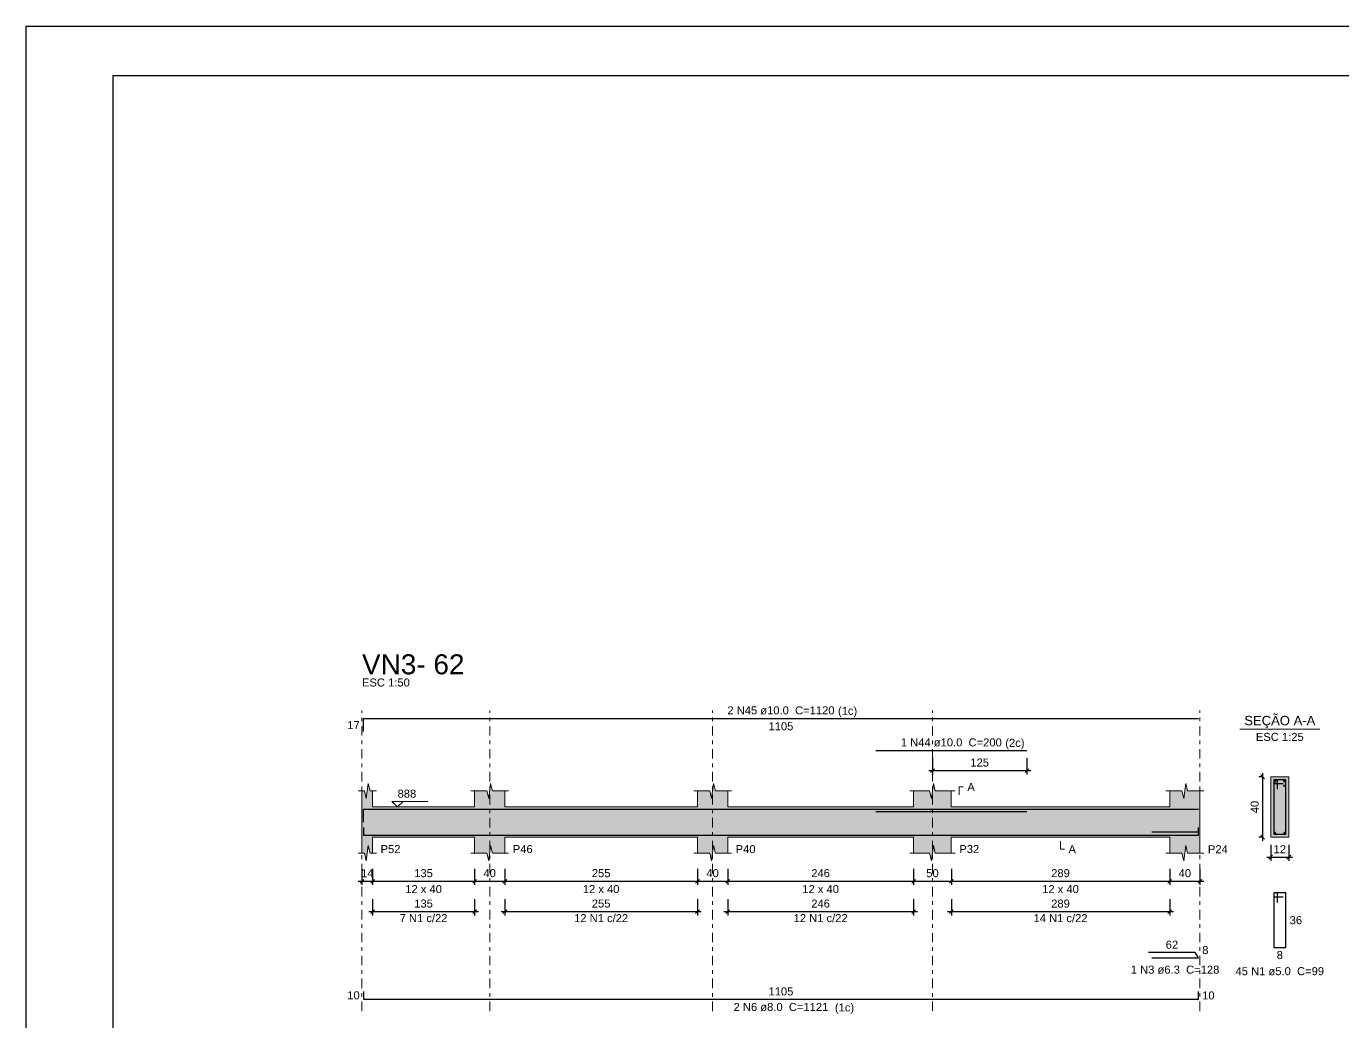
# Model space of a CAD drawing. Header units: millimetres. Extents: x -8 to 605, y -494 to 220.
# Drawn here: x 486.49 to 521.34, y -436.33 to -409.98 of the extents above; entities that cross this region are included whole.
import ezdxf

# ---------------------------------------------------------------- set-up
doc = ezdxf.new("R2010")
doc.units = ezdxf.units.MM
doc.header["$MEASUREMENT"] = 0
doc.linetypes.add('DASHDOT', pattern=[2.54, 1.27, -0.635, 0, -0.635])
doc.linetypes.add('NULL', pattern=[0])
for name, color, linetype, lineweight in [('Descrição da armadura', 7, 'Continuous', 0), ('DT-Barras na forma', 7, 'Continuous', 30), ('DT-Barras no corte', 5, 'Continuous', 5), ('DT-Barras rebatidas', 7, 'Continuous', 30), ('DT-Cotas', 7, 'Continuous', 5), ('DT-Forma', 5, 'Continuous', 5), ('DT-Hachura forma vigas', 252, 'Continuous', 5), ('DT-Hachura seção vigas', 252, 'Continuous', 5), ('DT-Pontilhado', 9, 'DASHDOT', 5), ('DT-Textos', 7, 'Continuous', 5), ('DT-Título', 5, 'Continuous', 20), ('Textos armaduras', 7, 'Continuous', 0)]:
    doc.layers.add(name, color=color, linetype=linetype, lineweight=lineweight)
doc.styles.add('Arial', font='arial.ttf')
doc.dimstyles.new('UM_25.000000', dxfattribs={"dimtxt": 0.18, "dimasz": 0.1, "dimexe": 0.1, "dimexo": 0.2, "dimgap": 0, "dimtad": 1, "dimtih": 1, "dimtoh": 1, "dimdec": 1, "dimlfac": 25, "dimzin": 0, "dimdsep": 46, "dimtxsty": 'Standard', "dimcen": 0.09, "dimdle": 0.1, "dimadec": 1, "dimazin": 2, "dimtfac": 1, "dimtdec": 4, "dimtofl": 0, "dimtmove": 0, "dimatfit": 3, "dimfxl": 1, "dimtolj": 1, "dimarcsym": 0})
doc.dimstyles.new('UM_50.000000', dxfattribs={"dimtxt": 0.18, "dimasz": 0.1, "dimexe": 0.1, "dimexo": 0.2, "dimgap": 0, "dimtad": 1, "dimtih": 1, "dimtoh": 1, "dimdec": 1, "dimlfac": 50, "dimzin": 0, "dimdsep": 46, "dimtxsty": 'Standard', "dimcen": 0.09, "dimdle": 0.1, "dimadec": 1, "dimazin": 2, "dimtfac": 1, "dimtdec": 4, "dimtofl": 0, "dimtmove": 0, "dimatfit": 3, "dimfxl": 1, "dimtolj": 1, "dimarcsym": 0})

# ---------------------------------------------------------------- blocks, each defined once
blk = doc.blocks.new('_Oblique')
at = {"color": 0, "linetype": 'ByBlock', "lineweight": -2}
blk.add_line((-0.5, -0.5), (0.5, 0.5), dxfattribs=at)
blk = doc.blocks.new('*D5069')
at = {"layer": 'Defpoints', "color": 0, "transparency": 16777216}
for p in [(495.377, -432.079), (495.657, -432.079), (495.657, -432.609)]:
    blk.add_point(p, dxfattribs=at)
at = {"layer": 'DT-Cotas', "color": 0, "lineweight": -2, "transparency": 16777216}
for p, q in [((495.377, -432.279), (495.377, -432.709)), ((495.657, -432.279), (495.657, -432.709)), ((495.277, -432.609), (495.757, -432.609))]:
    blk.add_line(p, q, dxfattribs=at)
at = {"layer": 'DT-Cotas', "color": 0, "lineweight": -2, "transparency": 16777216, "xscale": 0.1, "yscale": 0.1, "zscale": 0.1, "rotation": 180}
blk.add_blockref('_Oblique', (495.377, -432.609), dxfattribs=at)
at = {"layer": 'DT-Cotas', "color": 0, "lineweight": -2, "transparency": 16777216, "xscale": 0.1, "yscale": 0.1, "zscale": 0.1}
blk.add_blockref('_Oblique', (495.657, -432.609), dxfattribs=at)
at = {"layer": 'DT-Cotas', "color": 7, "transparency": 16777216, "insert": (495.517, -432.397), "char_height": 0.2118, "attachment_point": 5, "rotation": 0.0057, "style": 'Arial'}
blk.add_mtext('\\A1;14', dxfattribs=at)
blk = doc.blocks.new('*D5070')
at = {"layer": 'Defpoints', "color": 0, "transparency": 16777216}
for p in [(495.657, -432.079), (498.357, -432.079), (498.357, -432.609)]:
    blk.add_point(p, dxfattribs=at)
at = {"layer": 'DT-Cotas', "color": 0, "lineweight": -2, "transparency": 16777216}
for p, q in [((495.657, -432.279), (495.657, -432.709)), ((498.357, -432.279), (498.357, -432.709)), ((495.557, -432.609), (498.457, -432.609))]:
    blk.add_line(p, q, dxfattribs=at)
at = {"layer": 'DT-Cotas', "color": 0, "lineweight": -2, "transparency": 16777216, "xscale": 0.1, "yscale": 0.1, "zscale": 0.1, "rotation": 180}
blk.add_blockref('_Oblique', (495.657, -432.609), dxfattribs=at)
at = {"layer": 'DT-Cotas', "color": 0, "lineweight": -2, "transparency": 16777216, "xscale": 0.1, "yscale": 0.1, "zscale": 0.1}
blk.add_blockref('_Oblique', (498.357, -432.609), dxfattribs=at)
at = {"layer": 'DT-Cotas', "color": 7, "transparency": 16777216, "insert": (497.007, -432.397), "char_height": 0.2118, "attachment_point": 5, "rotation": 0.0057, "style": 'Arial'}
blk.add_mtext('\\A1;135', dxfattribs=at)
blk = doc.blocks.new('*D5071')
at = {"layer": 'Defpoints', "color": 0, "transparency": 16777216}
for p in [(498.357, -432.079), (499.157, -432.079), (499.157, -432.609)]:
    blk.add_point(p, dxfattribs=at)
at = {"layer": 'DT-Cotas', "color": 0, "lineweight": -2, "transparency": 16777216}
for p, q in [((498.357, -432.279), (498.357, -432.709)), ((499.157, -432.279), (499.157, -432.709)), ((498.257, -432.609), (499.257, -432.609))]:
    blk.add_line(p, q, dxfattribs=at)
at = {"layer": 'DT-Cotas', "color": 0, "lineweight": -2, "transparency": 16777216, "xscale": 0.1, "yscale": 0.1, "zscale": 0.1, "rotation": 180}
blk.add_blockref('_Oblique', (498.357, -432.609), dxfattribs=at)
at = {"layer": 'DT-Cotas', "color": 0, "lineweight": -2, "transparency": 16777216, "xscale": 0.1, "yscale": 0.1, "zscale": 0.1}
blk.add_blockref('_Oblique', (499.157, -432.609), dxfattribs=at)
at = {"layer": 'DT-Cotas', "color": 7, "transparency": 16777216, "insert": (498.757, -432.397), "char_height": 0.2118, "attachment_point": 5, "rotation": 0.0057, "style": 'Arial'}
blk.add_mtext('\\A1;40', dxfattribs=at)
blk = doc.blocks.new('*D5072')
at = {"layer": 'Defpoints', "color": 0, "transparency": 16777216}
for p in [(499.157, -432.079), (504.257, -432.079), (504.257, -432.609)]:
    blk.add_point(p, dxfattribs=at)
at = {"layer": 'DT-Cotas', "color": 0, "lineweight": -2, "transparency": 16777216}
for p, q in [((499.157, -432.279), (499.157, -432.709)), ((504.257, -432.279), (504.257, -432.709)), ((499.057, -432.609), (504.357, -432.609))]:
    blk.add_line(p, q, dxfattribs=at)
at = {"layer": 'DT-Cotas', "color": 0, "lineweight": -2, "transparency": 16777216, "xscale": 0.1, "yscale": 0.1, "zscale": 0.1, "rotation": 180}
blk.add_blockref('_Oblique', (499.157, -432.609), dxfattribs=at)
at = {"layer": 'DT-Cotas', "color": 0, "lineweight": -2, "transparency": 16777216, "xscale": 0.1, "yscale": 0.1, "zscale": 0.1}
blk.add_blockref('_Oblique', (504.257, -432.609), dxfattribs=at)
at = {"layer": 'DT-Cotas', "color": 7, "transparency": 16777216, "insert": (501.707, -432.397), "char_height": 0.2118, "attachment_point": 5, "rotation": 0.0057, "style": 'Arial'}
blk.add_mtext('\\A1;255', dxfattribs=at)
blk = doc.blocks.new('*D5073')
at = {"layer": 'Defpoints', "color": 0, "transparency": 16777216}
for p in [(504.257, -432.079), (505.057, -432.079), (505.057, -432.609)]:
    blk.add_point(p, dxfattribs=at)
at = {"layer": 'DT-Cotas', "color": 0, "lineweight": -2, "transparency": 16777216}
for p, q in [((504.257, -432.279), (504.257, -432.709)), ((505.057, -432.279), (505.057, -432.709)), ((504.157, -432.609), (505.157, -432.609))]:
    blk.add_line(p, q, dxfattribs=at)
at = {"layer": 'DT-Cotas', "color": 0, "lineweight": -2, "transparency": 16777216, "xscale": 0.1, "yscale": 0.1, "zscale": 0.1, "rotation": 180}
blk.add_blockref('_Oblique', (504.257, -432.609), dxfattribs=at)
at = {"layer": 'DT-Cotas', "color": 0, "lineweight": -2, "transparency": 16777216, "xscale": 0.1, "yscale": 0.1, "zscale": 0.1}
blk.add_blockref('_Oblique', (505.057, -432.609), dxfattribs=at)
at = {"layer": 'DT-Cotas', "color": 7, "transparency": 16777216, "insert": (504.657, -432.397), "char_height": 0.2118, "attachment_point": 5, "rotation": 0.0057, "style": 'Arial'}
blk.add_mtext('\\A1;40', dxfattribs=at)
blk = doc.blocks.new('*D5074')
at = {"layer": 'Defpoints', "color": 0, "transparency": 16777216}
for p in [(505.057, -432.079), (509.977, -432.079), (509.977, -432.609)]:
    blk.add_point(p, dxfattribs=at)
at = {"layer": 'DT-Cotas', "color": 0, "lineweight": -2, "transparency": 16777216}
for p, q in [((505.057, -432.279), (505.057, -432.709)), ((509.977, -432.279), (509.977, -432.709)), ((504.957, -432.609), (510.077, -432.609))]:
    blk.add_line(p, q, dxfattribs=at)
at = {"layer": 'DT-Cotas', "color": 0, "lineweight": -2, "transparency": 16777216, "xscale": 0.1, "yscale": 0.1, "zscale": 0.1, "rotation": 180}
blk.add_blockref('_Oblique', (505.057, -432.609), dxfattribs=at)
at = {"layer": 'DT-Cotas', "color": 0, "lineweight": -2, "transparency": 16777216, "xscale": 0.1, "yscale": 0.1, "zscale": 0.1}
blk.add_blockref('_Oblique', (509.977, -432.609), dxfattribs=at)
at = {"layer": 'DT-Cotas', "color": 7, "transparency": 16777216, "insert": (507.517, -432.397), "char_height": 0.2118, "attachment_point": 5, "rotation": 0.0057, "style": 'Arial'}
blk.add_mtext('\\A1;246', dxfattribs=at)
blk = doc.blocks.new('*D5075')
at = {"layer": 'Defpoints', "color": 0, "transparency": 16777216}
for p in [(509.977, -432.079), (510.977, -432.079), (510.977, -432.609)]:
    blk.add_point(p, dxfattribs=at)
at = {"layer": 'DT-Cotas', "color": 0, "lineweight": -2, "transparency": 16777216}
for p, q in [((509.977, -432.279), (509.977, -432.709)), ((510.977, -432.279), (510.977, -432.709)), ((509.877, -432.609), (511.077, -432.609))]:
    blk.add_line(p, q, dxfattribs=at)
at = {"layer": 'DT-Cotas', "color": 0, "lineweight": -2, "transparency": 16777216, "xscale": 0.1, "yscale": 0.1, "zscale": 0.1, "rotation": 180}
blk.add_blockref('_Oblique', (509.977, -432.609), dxfattribs=at)
at = {"layer": 'DT-Cotas', "color": 0, "lineweight": -2, "transparency": 16777216, "xscale": 0.1, "yscale": 0.1, "zscale": 0.1}
blk.add_blockref('_Oblique', (510.977, -432.609), dxfattribs=at)
at = {"layer": 'DT-Cotas', "color": 7, "transparency": 16777216, "insert": (510.477, -432.397), "char_height": 0.2118, "attachment_point": 5, "rotation": 0.0057, "style": 'Arial'}
blk.add_mtext('\\A1;50', dxfattribs=at)
blk = doc.blocks.new('*D5076')
at = {"layer": 'Defpoints', "color": 0, "transparency": 16777216}
for p in [(510.977, -432.079), (516.757, -432.079), (516.757, -432.609)]:
    blk.add_point(p, dxfattribs=at)
at = {"layer": 'DT-Cotas', "color": 0, "lineweight": -2, "transparency": 16777216}
for p, q in [((510.977, -432.279), (510.977, -432.709)), ((516.757, -432.279), (516.757, -432.709)), ((510.877, -432.609), (516.857, -432.609))]:
    blk.add_line(p, q, dxfattribs=at)
at = {"layer": 'DT-Cotas', "color": 0, "lineweight": -2, "transparency": 16777216, "xscale": 0.1, "yscale": 0.1, "zscale": 0.1, "rotation": 180}
blk.add_blockref('_Oblique', (510.977, -432.609), dxfattribs=at)
at = {"layer": 'DT-Cotas', "color": 0, "lineweight": -2, "transparency": 16777216, "xscale": 0.1, "yscale": 0.1, "zscale": 0.1}
blk.add_blockref('_Oblique', (516.757, -432.609), dxfattribs=at)
at = {"layer": 'DT-Cotas', "color": 7, "transparency": 16777216, "insert": (513.867, -432.397), "char_height": 0.2118, "attachment_point": 5, "rotation": 0.0057, "style": 'Arial'}
blk.add_mtext('\\A1;289', dxfattribs=at)
blk = doc.blocks.new('*D5077')
at = {"layer": 'Defpoints', "color": 0, "transparency": 16777216}
for p in [(516.757, -432.079), (517.557, -432.079), (517.557, -432.609)]:
    blk.add_point(p, dxfattribs=at)
at = {"layer": 'DT-Cotas', "color": 0, "lineweight": -2, "transparency": 16777216}
for p, q in [((516.757, -432.279), (516.757, -432.709)), ((517.557, -432.279), (517.557, -432.709)), ((516.657, -432.609), (517.657, -432.609))]:
    blk.add_line(p, q, dxfattribs=at)
at = {"layer": 'DT-Cotas', "color": 0, "lineweight": -2, "transparency": 16777216, "xscale": 0.1, "yscale": 0.1, "zscale": 0.1, "rotation": 180}
blk.add_blockref('_Oblique', (516.757, -432.609), dxfattribs=at)
at = {"layer": 'DT-Cotas', "color": 0, "lineweight": -2, "transparency": 16777216, "xscale": 0.1, "yscale": 0.1, "zscale": 0.1}
blk.add_blockref('_Oblique', (517.557, -432.609), dxfattribs=at)
at = {"layer": 'DT-Cotas', "color": 7, "transparency": 16777216, "insert": (517.157, -432.397), "char_height": 0.2118, "attachment_point": 5, "rotation": 0.0057, "style": 'Arial'}
blk.add_mtext('\\A1;40', dxfattribs=at)
blk = doc.blocks.new('*D5078')
at = {"layer": 'Defpoints', "color": 0, "transparency": 16777216}
for p in [(510.477, -429.151), (512.977, -429.151), (512.977, -429.68)]:
    blk.add_point(p, dxfattribs=at)
at = {"layer": 'DT-Cotas', "color": 0, "lineweight": -2, "transparency": 16777216}
for p, q in [((510.477, -429.351), (510.477, -429.78)), ((512.977, -429.351), (512.977, -429.78)), ((510.377, -429.68), (513.077, -429.68))]:
    blk.add_line(p, q, dxfattribs=at)
at = {"layer": 'DT-Cotas', "color": 0, "lineweight": -2, "transparency": 16777216, "xscale": 0.1, "yscale": 0.1, "zscale": 0.1, "rotation": 180}
blk.add_blockref('_Oblique', (510.477, -429.68), dxfattribs=at)
at = {"layer": 'DT-Cotas', "color": 0, "lineweight": -2, "transparency": 16777216, "xscale": 0.1, "yscale": 0.1, "zscale": 0.1}
blk.add_blockref('_Oblique', (512.977, -429.68), dxfattribs=at)
at = {"layer": 'DT-Cotas', "color": 7, "transparency": 16777216, "insert": (511.727, -429.468), "char_height": 0.2118, "attachment_point": 5, "rotation": 0.0057, "style": 'Arial'}
blk.add_mtext('\\A1;125', dxfattribs=at)
blk = doc.blocks.new('*D5079')
at = {"layer": 'Defpoints', "color": 0, "transparency": 16777216}
for p in [(519.22, -429.844), (519.432, -429.844), (519.432, -431.444)]:
    blk.add_point(p, dxfattribs=at)
at = {"layer": 'DT-Cotas', "color": 0, "lineweight": -2, "transparency": 16777216}
for p, q in [((519.232, -429.844), (519.12, -429.844)), ((519.22, -431.544), (519.22, -429.744)), ((519.232, -431.444), (519.12, -431.444))]:
    blk.add_line(p, q, dxfattribs=at)
at = {"layer": 'DT-Cotas', "color": 0, "lineweight": -2, "transparency": 16777216, "xscale": 0.1, "yscale": 0.1, "zscale": 0.1}
for p, rotation in [((519.22, -429.844), 90), ((519.22, -431.444), 270)]:
    blk.add_blockref('_Oblique', p, dxfattribs=dict(at, rotation=rotation))
at = {"layer": 'DT-Cotas', "color": 7, "transparency": 16777216, "insert": (519.008, -430.644), "char_height": 0.2118, "attachment_point": 5, "rotation": 90, "style": 'Arial'}
blk.add_mtext('\\A1;40', dxfattribs=at)
blk = doc.blocks.new('*D5080')
at = {"layer": 'Defpoints', "color": 0, "transparency": 16777216}
for p in [(519.432, -431.444), (519.912, -431.444), (519.912, -431.973)]:
    blk.add_point(p, dxfattribs=at)
at = {"layer": 'DT-Cotas', "color": 0, "lineweight": -2, "transparency": 16777216}
for p, q in [((519.432, -431.644), (519.432, -432.073)), ((519.912, -431.644), (519.912, -432.073)), ((519.332, -431.973), (520.012, -431.973))]:
    blk.add_line(p, q, dxfattribs=at)
at = {"layer": 'DT-Cotas', "color": 0, "lineweight": -2, "transparency": 16777216, "xscale": 0.1, "yscale": 0.1, "zscale": 0.1, "rotation": 180}
blk.add_blockref('_Oblique', (519.432, -431.973), dxfattribs=at)
at = {"layer": 'DT-Cotas', "color": 0, "lineweight": -2, "transparency": 16777216, "xscale": 0.1, "yscale": 0.1, "zscale": 0.1}
blk.add_blockref('_Oblique', (519.912, -431.973), dxfattribs=at)
at = {"layer": 'DT-Cotas', "color": 7, "transparency": 16777216, "insert": (519.672, -431.762), "char_height": 0.2118, "attachment_point": 5, "rotation": 0.0057, "style": 'Arial'}
blk.add_mtext('\\A1;12', dxfattribs=at)
blk = doc.blocks.new('*D5081')
at = {"layer": 'Defpoints', "color": 0, "transparency": 16777216}
for p in [(495.657, -432.884), (498.357, -432.884), (498.357, -433.414)]:
    blk.add_point(p, dxfattribs=at)
at = {"layer": 'DT-Cotas', "color": 0, "lineweight": -2, "transparency": 16777216}
for p, q in [((495.657, -433.084), (495.657, -433.514)), ((498.357, -433.084), (498.357, -433.514)), ((495.557, -433.414), (498.457, -433.414))]:
    blk.add_line(p, q, dxfattribs=at)
at = {"layer": 'DT-Cotas', "color": 0, "lineweight": -2, "transparency": 16777216, "xscale": 0.1, "yscale": 0.1, "zscale": 0.1, "rotation": 180}
blk.add_blockref('_Oblique', (495.657, -433.414), dxfattribs=at)
at = {"layer": 'DT-Cotas', "color": 0, "lineweight": -2, "transparency": 16777216, "xscale": 0.1, "yscale": 0.1, "zscale": 0.1}
blk.add_blockref('_Oblique', (498.357, -433.414), dxfattribs=at)
at = {"layer": 'DT-Cotas', "color": 7, "transparency": 16777216, "insert": (497.007, -433.202), "char_height": 0.2118, "attachment_point": 5, "rotation": 0.0057, "style": 'Arial'}
blk.add_mtext('\\A1;135', dxfattribs=at)
blk = doc.blocks.new('*D5082')
at = {"layer": 'Defpoints', "color": 0, "transparency": 16777216}
for p in [(499.157, -432.884), (504.257, -432.884), (504.257, -433.414)]:
    blk.add_point(p, dxfattribs=at)
at = {"layer": 'DT-Cotas', "color": 0, "lineweight": -2, "transparency": 16777216}
for p, q in [((499.157, -433.084), (499.157, -433.514)), ((504.257, -433.084), (504.257, -433.514)), ((499.057, -433.414), (504.357, -433.414))]:
    blk.add_line(p, q, dxfattribs=at)
at = {"layer": 'DT-Cotas', "color": 0, "lineweight": -2, "transparency": 16777216, "xscale": 0.1, "yscale": 0.1, "zscale": 0.1, "rotation": 180}
blk.add_blockref('_Oblique', (499.157, -433.414), dxfattribs=at)
at = {"layer": 'DT-Cotas', "color": 0, "lineweight": -2, "transparency": 16777216, "xscale": 0.1, "yscale": 0.1, "zscale": 0.1}
blk.add_blockref('_Oblique', (504.257, -433.414), dxfattribs=at)
at = {"layer": 'DT-Cotas', "color": 7, "transparency": 16777216, "insert": (501.707, -433.202), "char_height": 0.2118, "attachment_point": 5, "rotation": 0.0057, "style": 'Arial'}
blk.add_mtext('\\A1;255', dxfattribs=at)
blk = doc.blocks.new('*D5083')
at = {"layer": 'Defpoints', "color": 0, "transparency": 16777216}
for p in [(505.057, -432.884), (509.977, -432.884), (509.977, -433.414)]:
    blk.add_point(p, dxfattribs=at)
at = {"layer": 'DT-Cotas', "color": 0, "lineweight": -2, "transparency": 16777216}
for p, q in [((505.057, -433.084), (505.057, -433.514)), ((509.977, -433.084), (509.977, -433.514)), ((504.957, -433.414), (510.077, -433.414))]:
    blk.add_line(p, q, dxfattribs=at)
at = {"layer": 'DT-Cotas', "color": 0, "lineweight": -2, "transparency": 16777216, "xscale": 0.1, "yscale": 0.1, "zscale": 0.1, "rotation": 180}
blk.add_blockref('_Oblique', (505.057, -433.414), dxfattribs=at)
at = {"layer": 'DT-Cotas', "color": 0, "lineweight": -2, "transparency": 16777216, "xscale": 0.1, "yscale": 0.1, "zscale": 0.1}
blk.add_blockref('_Oblique', (509.977, -433.414), dxfattribs=at)
at = {"layer": 'DT-Cotas', "color": 7, "transparency": 16777216, "insert": (507.517, -433.202), "char_height": 0.2118, "attachment_point": 5, "rotation": 0.0057, "style": 'Arial'}
blk.add_mtext('\\A1;246', dxfattribs=at)
blk = doc.blocks.new('*D5084')
at = {"layer": 'Defpoints', "color": 0, "transparency": 16777216}
for p in [(510.977, -432.884), (516.757, -432.884), (516.757, -433.414)]:
    blk.add_point(p, dxfattribs=at)
at = {"layer": 'DT-Cotas', "color": 0, "lineweight": -2, "transparency": 16777216}
for p, q in [((510.977, -433.084), (510.977, -433.514)), ((516.757, -433.084), (516.757, -433.514)), ((510.877, -433.414), (516.857, -433.414))]:
    blk.add_line(p, q, dxfattribs=at)
at = {"layer": 'DT-Cotas', "color": 0, "lineweight": -2, "transparency": 16777216, "xscale": 0.1, "yscale": 0.1, "zscale": 0.1, "rotation": 180}
blk.add_blockref('_Oblique', (510.977, -433.414), dxfattribs=at)
at = {"layer": 'DT-Cotas', "color": 0, "lineweight": -2, "transparency": 16777216, "xscale": 0.1, "yscale": 0.1, "zscale": 0.1}
blk.add_blockref('_Oblique', (516.757, -433.414), dxfattribs=at)
at = {"layer": 'DT-Cotas', "color": 7, "transparency": 16777216, "insert": (513.867, -433.202), "char_height": 0.2118, "attachment_point": 5, "rotation": 0.0057, "style": 'Arial'}
blk.add_mtext('\\A1;289', dxfattribs=at)

msp = doc.modelspace()

# ---------------------------------------------------------------- hatches: boundary and pattern name
at = {"layer": 'DT-Hachura forma vigas', "linetype": 'Continuous'}
msp.add_hatch(color=252, dxfattribs=at).paths.add_polyline_path([(517.5568, -431.8675), (517.5568, -431.4439), (517.5568, -430.6439), (517.5568, -430.2203), (517.2318, -430.2203), (517.1818, -430.0203), (517.1318, -430.4203), (517.0818, -430.2203), (516.7568, -430.2203), (516.7568, -430.6439), (510.9768, -430.6439), (510.9768, -430.2203), (510.5518, -430.2203), (510.5018, -430.0203), (510.4518, -430.4203), (510.4018, -430.2203), (509.9768, -430.2203), (509.9768, -430.6439), (505.0568, -430.6439), (505.0568, -430.2203), (504.7318, -430.2203), (504.6818, -430.0203), (504.6318, -430.4203), (504.5818, -430.2203), (504.2568, -430.2203), (504.2568, -430.6439), (499.1568, -430.6439), (499.1568, -430.2203), (498.8318, -430.2203), (498.7818, -430.0203), (498.7318, -430.4203), (498.6818, -430.2203), (498.3568, -430.2203), (498.3568, -430.6439), (495.6566, -430.6439), (495.6566, -430.2203), (495.5916, -430.2203), (495.5416, -430.0203), (495.4916, -430.4203), (495.4416, -430.2203), (495.3766, -430.2203), (495.3766, -430.6439), (495.3766, -431.4439), (495.3766, -431.8675), (495.4416, -431.8675), (495.4916, -432.0675), (495.5416, -431.6675), (495.5916, -431.8675), (495.6566, -431.8675), (495.6566, -431.4439), (498.3568, -431.4439), (498.3568, -431.8675), (498.6818, -431.8675), (498.7318, -432.0675), (498.7818, -431.6675), (498.8318, -431.8675), (499.1568, -431.8675), (499.1568, -431.4439), (504.2568, -431.4439), (504.2568, -431.8675), (504.5818, -431.8675), (504.6318, -432.0675), (504.6818, -431.6675), (504.7318, -431.8675), (505.0568, -431.8675), (505.0568, -431.4439), (509.9768, -431.4439), (509.9768, -431.8675), (510.4018, -431.8675), (510.4518, -432.0675), (510.5018, -431.6675), (510.5518, -431.8675), (510.9768, -431.8675), (510.9768, -431.4439), (516.7568, -431.4439), (516.7568, -431.8675), (517.0818, -431.8675), (517.1318, -432.0675), (517.1818, -431.6675), (517.2318, -431.8675), (517.5568, -431.8675)])
at = {"layer": 'DT-Hachura seção vigas', "linetype": 'Continuous'}
msp.add_hatch(color=252, dxfattribs=at).paths.add_polyline_path([(519.4319, -431.4439), (519.4319, -431.4439), (519.9119, -431.4439), (519.9119, -429.8439), (519.4319, -429.8439), (519.4319, -431.4439)])

# ---------------------------------------------------------------- linework, layer by layer
at = {"color": 7}
for p, q in [((486.4917, -409.9755), (605.3917, -409.9755)), ((486.4917, -494.0755), (486.4917, -409.9755)), ((488.7917, -411.2755), (603.0917, -411.2755)), ((488.7917, -492.7755), (488.7917, -411.2755))]:
    msp.add_line(p, q, dxfattribs=at)
at = {"layer": 'DT-Barras na forma'}
for p, q in [((519.6119, -429.9239), (519.5119, -429.9239)), ((519.5119, -429.9239), (519.5119, -431.3639)), ((519.8319, -429.9239), (519.5119, -429.9239)), ((519.5119, -429.9239), (519.5119, -430.0239)), ((519.6119, -430.1739), (519.6119, -429.9239)), ((519.8319, -431.3639), (519.8319, -429.9239)), ((519.5119, -430.0239), (519.7619, -430.0239)), ((517.5168, -431.3133), (516.2821, -431.3133)), ((519.5119, -431.3639), (519.8319, -431.3639))]:
    msp.add_line(p, q, dxfattribs=at)
for points in [[(495.4166, -431.0492), (495.4166, -430.7039), (517.5168, -430.7039)], [(508.9768, -430.7639), (512.9768, -430.7639)], [(495.4166, -431.1859), (495.4166, -431.3859), (517.5168, -431.3859), (517.5168, -431.1859)]]:
    msp.add_lwpolyline(points, dxfattribs=at)
at = {"layer": 'DT-Barras no corte'}
for centre, radius in [((519.5519, -429.9639), 0.02), ((519.7919, -429.9639), 0.02), ((519.7919, -430.0839), 0.02), ((519.5479, -431.3279), 0.016), ((519.7959, -431.3279), 0.016)]:
    msp.add_circle(centre, radius, dxfattribs=at)
at = {"layer": 'DT-Barras rebatidas'}
for points in [[(495.4166, -428.6488), (495.4166, -428.3035), (517.5168, -428.3035)], [(508.9768, -429.1507), (512.9768, -429.1507)], [(519.6119, -433.1706), (519.6119, -432.9206), (519.5119, -432.9206), (519.5119, -434.3606), (519.8319, -434.3606), (519.8319, -432.9206), (519.5119, -432.9206), (519.5119, -433.0206), (519.7619, -433.0206)], [(516.2821, -434.6379), (517.5168, -434.6379), (517.4342, -434.4948), (516.1995, -434.4948)], [(495.4166, -435.533), (495.4166, -435.733), (517.5168, -435.733), (517.5168, -435.533)]]:
    msp.add_lwpolyline(points, dxfattribs=at)
at = {"layer": 'DT-Forma'}
for p, q in [((519.9119, -429.8439), (519.4319, -429.8439)), ((519.4319, -429.8439), (519.4319, -431.4439)), ((519.9119, -431.4439), (519.9119, -429.8439)), ((495.2766, -430.2203), (495.4416, -430.2203)), ((495.3766, -430.6439), (495.3766, -430.2203)), ((495.4416, -430.2203), (495.4916, -430.4203)), ((495.4916, -430.4203), (495.5416, -430.0203)), ((495.5416, -430.0203), (495.5916, -430.2203)), ((495.5916, -430.2203), (495.7566, -430.2203)), ((495.6566, -430.2203), (495.6566, -430.6439)), ((498.2568, -430.2203), (498.6818, -430.2203)), ((498.3568, -430.6439), (498.3568, -430.2203)), ((498.6818, -430.2203), (498.7318, -430.4203)), ((498.7318, -430.4203), (498.7818, -430.0203)), ((498.7818, -430.0203), (498.8318, -430.2203)), ((498.8318, -430.2203), (499.2568, -430.2203)), ((499.1568, -430.2203), (499.1568, -430.6439)), ((504.1568, -430.2203), (504.5818, -430.2203)), ((504.2568, -430.6439), (504.2568, -430.2203)), ((504.5818, -430.2203), (504.6318, -430.4203)), ((504.6318, -430.4203), (504.6818, -430.0203)), ((504.6818, -430.0203), (504.7318, -430.2203)), ((504.7318, -430.2203), (505.1568, -430.2203)), ((505.0568, -430.2203), (505.0568, -430.6439)), ((509.8768, -430.2203), (510.4018, -430.2203)), ((509.9768, -430.6439), (509.9768, -430.2203)), ((510.4018, -430.2203), (510.4518, -430.4203)), ((510.4518, -430.4203), (510.5018, -430.0203)), ((510.5018, -430.0203), (510.5518, -430.2203)), ((510.5518, -430.2203), (511.0768, -430.2203)), ((510.9768, -430.2203), (510.9768, -430.6439)), ((516.6568, -430.2203), (517.0818, -430.2203)), ((516.7568, -430.6439), (516.7568, -430.2203)), ((517.0818, -430.2203), (517.1318, -430.4203)), ((517.1318, -430.4203), (517.1818, -430.0203)), ((517.1818, -430.0203), (517.2318, -430.2203)), ((517.2318, -430.2203), (517.6568, -430.2203)), ((517.5568, -430.2203), (517.5568, -430.6439)), ((495.6566, -430.6439), (498.3568, -430.6439)), ((499.1568, -430.6439), (504.2568, -430.6439)), ((505.0568, -430.6439), (509.9768, -430.6439)), ((510.9768, -430.6439), (516.7568, -430.6439)), ((495.3766, -431.4439), (495.3766, -431.8675)), ((495.4916, -432.0675), (495.5416, -431.6675)), ((495.5416, -431.6675), (495.5916, -431.8675)), ((495.6566, -431.8675), (495.6566, -431.4439)), ((495.6566, -431.4439), (498.3568, -431.4439)), ((498.3568, -431.4439), (498.3568, -431.8675)), ((498.7318, -432.0675), (498.7818, -431.6675)), ((498.7818, -431.6675), (498.8318, -431.8675)), ((499.1568, -431.8675), (499.1568, -431.4439)), ((499.1568, -431.4439), (504.2568, -431.4439)), ((504.2568, -431.4439), (504.2568, -431.8675)), ((504.6318, -432.0675), (504.6818, -431.6675)), ((504.6818, -431.6675), (504.7318, -431.8675)), ((505.0568, -431.8675), (505.0568, -431.4439)), ((505.0568, -431.4439), (509.9768, -431.4439)), ((509.9768, -431.4439), (509.9768, -431.8675)), ((510.4518, -432.0675), (510.5018, -431.6675)), ((510.5018, -431.6675), (510.5518, -431.8675)), ((510.9768, -431.8675), (510.9768, -431.4439)), ((510.9768, -431.4439), (516.7568, -431.4439)), ((516.7568, -431.4439), (516.7568, -431.8675)), ((517.1318, -432.0675), (517.1818, -431.6675)), ((517.1818, -431.6675), (517.2318, -431.8675)), ((517.5568, -431.8675), (517.5568, -431.4439)), ((519.4319, -431.4439), (519.9119, -431.4439)), ((495.2766, -431.8675), (495.4416, -431.8675)), ((495.4416, -431.8675), (495.4916, -432.0675)), ((495.5916, -431.8675), (495.7566, -431.8675)), ((498.2568, -431.8675), (498.6818, -431.8675)), ((498.6818, -431.8675), (498.7318, -432.0675)), ((498.8318, -431.8675), (499.2568, -431.8675)), ((504.1568, -431.8675), (504.5818, -431.8675)), ((504.5818, -431.8675), (504.6318, -432.0675)), ((504.7318, -431.8675), (505.1568, -431.8675)), ((509.8768, -431.8675), (510.4018, -431.8675)), ((510.4018, -431.8675), (510.4518, -432.0675)), ((510.5518, -431.8675), (511.0768, -431.8675)), ((516.6568, -431.8675), (517.0818, -431.8675)), ((517.0818, -431.8675), (517.1318, -432.0675)), ((517.2318, -431.8675), (517.6568, -431.8675))]:
    msp.add_line(p, q, dxfattribs=at)
at = {"layer": 'DT-Forma', "linetype": 'Continuous'}
for p, q in [((495.3766, -431.4439), (495.3766, -430.6439)), ((517.5568, -430.6439), (517.5568, -431.4439))]:
    msp.add_line(p, q, dxfattribs=at)
at = {"layer": 'DT-Pontilhado', "ltscale": 0.2}
for p, q in [((495.3766, -436.0507), (495.3766, -428.0917)), ((498.7568, -436.0507), (498.7568, -428.0917)), ((504.6568, -436.0507), (504.6568, -428.0917)), ((510.4768, -436.0507), (510.4768, -428.0917)), ((517.5568, -436.0507), (517.5568, -428.0917))]:
    msp.add_line(p, q, dxfattribs=at)
at = {"layer": 'DT-Textos'}
msp.add_line((518.6129, -428.579), (520.7309, -428.579), dxfattribs=at)
for points in [[(511.1886, -430.3262), (511.1886, -430.1144), (511.2945, -430.1144)], [(496.4666, -430.4957), (496.3184, -430.6439), (496.1701, -430.4957), (497.1232, -430.4957)], [(513.8668, -431.5498), (513.8668, -431.7616), (513.9727, -431.7616)]]:
    msp.add_lwpolyline(points, dxfattribs=at)

# ---------------------------------------------------------------- texts
at = {"layer": 'Descrição da armadura', "linetype": 'NULL', "char_height": 0.2118, "attachment_point": 8, "line_spacing_factor": 0.9, "style": 'Arial'}
for s, insert, width in [('2 N45 ø10.0  C=1120', (506.4667, -428.1972), 5.673722), ('1 N44 ø10.0  C=200', (510.9767, -429.0452), 5.344721), ('7 N1 c/22', (497.0067, -433.6954), 2.53256), ('12 N1 c/22', (501.7068, -433.6954), 2.86156), ('12 N1 c/22', (507.5168, -433.6954), 2.86156), ('14 N1 c/22', (513.8668, -433.6954), 2.86156), ('1 N3 ø6.3  C=128', (516.8997, -435.0612), 4.686721), ('45 N1 ø5.0  C=99', (519.6717, -435.1022), 4.686721), ('2 N6 ø8.0  C=1121', (506.4667, -436.0502), 5.015721)]:
    msp.add_mtext(s, dxfattribs=dict(at, insert=insert, width=width))
at = {"layer": 'DT-Textos', "linetype": 'NULL', "line_spacing_factor": 0.798, "style": 'Arial'}
for s, insert, char_height, width, attachment_point in [('ESC 1:50', (495.3767, -427.4562), 0.2118, 2.532883, 7), ('(1c)', (507.9767, -428.2671), 0.2118, 1.018965, 7), ('SEÇÃO A-A', (519.6717, -428.5551), 0.2471, 3.760741, 8), ('(2c)', (512.4047, -429.1151), 0.2118, 1.018965, 7), ('ESC 1:25', (519.6717, -428.8962), 0.2118, 2.532883, 8), ('888', (496.3187, -430.4002), 0.2118, 0.987001, 7), ('A', (511.4007, -430.2202), 0.2118, 0.394865, 7), ('P52', (495.8687, -431.8672), 0.2118, 1.052866, 7), ('P46', (499.3687, -431.8672), 0.2118, 1.052866, 7), ('P40', (505.2687, -431.8672), 0.2118, 1.052866, 7), ('P32', (511.1887, -431.8672), 0.2118, 1.052866, 7), ('A', (514.0787, -431.8672), 0.2118, 0.394865, 7), ('P24', (517.7687, -431.8672), 0.2118, 1.052866, 7), ('12 x 40', (497.0067, -432.9262), 0.2118, 1.940747, 8), ('12 x 40', (501.7067, -432.9262), 0.2118, 1.940747, 8), ('12 x 40', (507.5167, -432.9262), 0.2118, 1.940747, 8), ('12 x 40', (513.8667, -432.9262), 0.2118, 1.940747, 8), ('(1c)', (507.8947, -436.1201), 0.2118, 1.018965, 7)]:
    msp.add_mtext(s, dxfattribs=dict(at, insert=insert, char_height=char_height, width=width, attachment_point=attachment_point))
at = {"layer": 'DT-Título', "linetype": 'NULL', "insert": (495.3767, -427.1384), "char_height": 0.5295, "width": 5.426568, "attachment_point": 7, "line_spacing_factor": 0.798, "style": 'Arial'}
msp.add_mtext('VN3- 62', dxfattribs=at)
at = {"layer": 'Textos armaduras', "linetype": 'NULL', "char_height": 0.2118, "line_spacing_factor": 0.9, "style": 'Arial'}
for s, insert, width, attachment_point in [('17', (495.3166, -428.5821), 1.058001, 9), ('1105', (506.4667, -428.4008), 1.716001, 2), ('36', (519.9319, -433.5347), 1.058001, 1), ('62', (516.8169, -434.3975), 1.058001, 8), ('8', (517.6179, -434.5425), 0.729, 7), ('8', (519.6719, -434.4579), 0.729, 2), ('10', (495.3166, -435.7389), 1.058001, 9), ('1105', (506.4667, -435.6357), 1.716001, 8), ('10', (517.6168, -435.5271), 1.058001, 1)]:
    msp.add_mtext(s, dxfattribs=dict(at, insert=insert, width=width, attachment_point=attachment_point))

# ---------------------------------------------------------------- dimensions: what is measured, and where the dimension line sits
at = {"layer": 'DT-Cotas'}
for base, p1, p2, dimstyle, override, picture, middle in [((512.9768, -429.6802), (510.4768, -429.1507), (512.9768, -429.1507), 'UM_50.000000', {"dimtxt": 0.2118, "dimasz": 0.1, "dimexe": 0.1, "dimexo": 0.2, "dimtad": 1, "dimtih": 0, "dimtoh": 0, "dimdec": 1, "dimlfac": 50, "dimzin": 8, "dimtxsty": 'Arial', "dimblk": 'Oblique', "dimblk1": 'Oblique', "dimblk2": 'Oblique', "dimsah": 1, "dimdle": 0.1, "dimse1": 0, "dimse2": 0, "dimclrt": 7, "dimadec": 1, "dimazin": 3, "dimtmove": 2, "dimldrblk": 'Oblique'}, '*D5078', (511.7268, -429.4684)), ((519.9119, -431.9734), (519.4319, -431.4439), (519.9119, -431.4439), 'UM_25.000000', {"dimtxt": 0.2118, "dimasz": 0.1, "dimexe": 0.1, "dimexo": 0.2, "dimtad": 1, "dimtih": 0, "dimtoh": 0, "dimdec": 1, "dimlfac": 25, "dimzin": 8, "dimtxsty": 'Arial', "dimblk": 'Oblique', "dimblk1": 'Oblique', "dimblk2": 'Oblique', "dimsah": 1, "dimdle": 0.1, "dimse1": 0, "dimse2": 0, "dimclrt": 7, "dimadec": 1, "dimazin": 3, "dimtmove": 2, "dimldrblk": 'Oblique'}, '*D5080', (519.6719, -431.7616)), ((495.6566, -432.6088), (495.3766, -432.0793), (495.6566, -432.0793), 'UM_50.000000', {"dimtxt": 0.2118, "dimasz": 0.1, "dimexe": 0.1, "dimexo": 0.2, "dimtad": 1, "dimtih": 0, "dimtoh": 0, "dimdec": 1, "dimlfac": 50, "dimzin": 8, "dimtxsty": 'Arial', "dimblk": 'Oblique', "dimblk1": 'Oblique', "dimblk2": 'Oblique', "dimsah": 1, "dimdle": 0.1, "dimse1": 0, "dimse2": 0, "dimclrt": 7, "dimadec": 1, "dimazin": 3, "dimtmove": 2, "dimldrblk": 'Oblique'}, '*D5069', (495.5166, -432.397)), ((498.3568, -432.6088), (495.6566, -432.0793), (498.3568, -432.0793), 'UM_50.000000', {"dimtxt": 0.2118, "dimasz": 0.1, "dimexe": 0.1, "dimexo": 0.2, "dimtad": 1, "dimtih": 0, "dimtoh": 0, "dimdec": 1, "dimlfac": 50, "dimzin": 8, "dimtxsty": 'Arial', "dimblk": 'Oblique', "dimblk1": 'Oblique', "dimblk2": 'Oblique', "dimsah": 1, "dimdle": 0.1, "dimse1": 0, "dimse2": 0, "dimclrt": 7, "dimadec": 1, "dimazin": 3, "dimtmove": 2, "dimldrblk": 'Oblique'}, '*D5070', (497.0067, -432.397)), ((499.1568, -432.6088), (498.3568, -432.0793), (499.1568, -432.0793), 'UM_50.000000', {"dimtxt": 0.2118, "dimasz": 0.1, "dimexe": 0.1, "dimexo": 0.2, "dimtad": 1, "dimtih": 0, "dimtoh": 0, "dimdec": 1, "dimlfac": 50, "dimzin": 8, "dimtxsty": 'Arial', "dimblk": 'Oblique', "dimblk1": 'Oblique', "dimblk2": 'Oblique', "dimsah": 1, "dimdle": 0.1, "dimse1": 0, "dimse2": 0, "dimclrt": 7, "dimadec": 1, "dimazin": 3, "dimtmove": 2, "dimldrblk": 'Oblique'}, '*D5071', (498.7568, -432.397)), ((504.2568, -432.6088), (499.1568, -432.0793), (504.2568, -432.0793), 'UM_50.000000', {"dimtxt": 0.2118, "dimasz": 0.1, "dimexe": 0.1, "dimexo": 0.2, "dimtad": 1, "dimtih": 0, "dimtoh": 0, "dimdec": 1, "dimlfac": 50, "dimzin": 8, "dimtxsty": 'Arial', "dimblk": 'Oblique', "dimblk1": 'Oblique', "dimblk2": 'Oblique', "dimsah": 1, "dimdle": 0.1, "dimse1": 0, "dimse2": 0, "dimclrt": 7, "dimadec": 1, "dimazin": 3, "dimtmove": 2, "dimldrblk": 'Oblique'}, '*D5072', (501.7068, -432.397)), ((505.0568, -432.6088), (504.2568, -432.0793), (505.0568, -432.0793), 'UM_50.000000', {"dimtxt": 0.2118, "dimasz": 0.1, "dimexe": 0.1, "dimexo": 0.2, "dimtad": 1, "dimtih": 0, "dimtoh": 0, "dimdec": 1, "dimlfac": 50, "dimzin": 8, "dimtxsty": 'Arial', "dimblk": 'Oblique', "dimblk1": 'Oblique', "dimblk2": 'Oblique', "dimsah": 1, "dimdle": 0.1, "dimse1": 0, "dimse2": 0, "dimclrt": 7, "dimadec": 1, "dimazin": 3, "dimtmove": 2, "dimldrblk": 'Oblique'}, '*D5073', (504.6568, -432.397)), ((509.9768, -432.6088), (505.0568, -432.0793), (509.9768, -432.0793), 'UM_50.000000', {"dimtxt": 0.2118, "dimasz": 0.1, "dimexe": 0.1, "dimexo": 0.2, "dimtad": 1, "dimtih": 0, "dimtoh": 0, "dimdec": 1, "dimlfac": 50, "dimzin": 8, "dimtxsty": 'Arial', "dimblk": 'Oblique', "dimblk1": 'Oblique', "dimblk2": 'Oblique', "dimsah": 1, "dimdle": 0.1, "dimse1": 0, "dimse2": 0, "dimclrt": 7, "dimadec": 1, "dimazin": 3, "dimtmove": 2, "dimldrblk": 'Oblique'}, '*D5074', (507.5168, -432.397)), ((510.9768, -432.6088), (509.9768, -432.0793), (510.9768, -432.0793), 'UM_50.000000', {"dimtxt": 0.2118, "dimasz": 0.1, "dimexe": 0.1, "dimexo": 0.2, "dimtad": 1, "dimtih": 0, "dimtoh": 0, "dimdec": 1, "dimlfac": 50, "dimzin": 8, "dimtxsty": 'Arial', "dimblk": 'Oblique', "dimblk1": 'Oblique', "dimblk2": 'Oblique', "dimsah": 1, "dimdle": 0.1, "dimse1": 0, "dimse2": 0, "dimclrt": 7, "dimadec": 1, "dimazin": 3, "dimtmove": 2, "dimldrblk": 'Oblique'}, '*D5075', (510.4768, -432.397)), ((516.7568, -432.6088), (510.9768, -432.0793), (516.7568, -432.0793), 'UM_50.000000', {"dimtxt": 0.2118, "dimasz": 0.1, "dimexe": 0.1, "dimexo": 0.2, "dimtad": 1, "dimtih": 0, "dimtoh": 0, "dimdec": 1, "dimlfac": 50, "dimzin": 8, "dimtxsty": 'Arial', "dimblk": 'Oblique', "dimblk1": 'Oblique', "dimblk2": 'Oblique', "dimsah": 1, "dimdle": 0.1, "dimse1": 0, "dimse2": 0, "dimclrt": 7, "dimadec": 1, "dimazin": 3, "dimtmove": 2, "dimldrblk": 'Oblique'}, '*D5076', (513.8668, -432.397)), ((517.5568, -432.6088), (516.7568, -432.0793), (517.5568, -432.0793), 'UM_50.000000', {"dimtxt": 0.2118, "dimasz": 0.1, "dimexe": 0.1, "dimexo": 0.2, "dimtad": 1, "dimtih": 0, "dimtoh": 0, "dimdec": 1, "dimlfac": 50, "dimzin": 8, "dimtxsty": 'Arial', "dimblk": 'Oblique', "dimblk1": 'Oblique', "dimblk2": 'Oblique', "dimsah": 1, "dimdle": 0.1, "dimse1": 0, "dimse2": 0, "dimclrt": 7, "dimadec": 1, "dimazin": 3, "dimtmove": 2, "dimldrblk": 'Oblique'}, '*D5077', (517.1568, -432.397)), ((498.3568, -433.4137), (495.6566, -432.8842), (498.3568, -432.8842), 'UM_50.000000', {"dimtxt": 0.2118, "dimasz": 0.1, "dimexe": 0.1, "dimexo": 0.2, "dimtad": 1, "dimtih": 0, "dimtoh": 0, "dimdec": 1, "dimlfac": 50, "dimzin": 8, "dimtxsty": 'Arial', "dimblk": 'Oblique', "dimblk1": 'Oblique', "dimblk2": 'Oblique', "dimsah": 1, "dimdle": 0.1, "dimse1": 0, "dimse2": 0, "dimclrt": 7, "dimadec": 1, "dimazin": 3, "dimtmove": 2, "dimldrblk": 'Oblique'}, '*D5081', (497.0067, -433.2019)), ((504.2568, -433.4137), (499.1568, -432.8842), (504.2568, -432.8842), 'UM_50.000000', {"dimtxt": 0.2118, "dimasz": 0.1, "dimexe": 0.1, "dimexo": 0.2, "dimtad": 1, "dimtih": 0, "dimtoh": 0, "dimdec": 1, "dimlfac": 50, "dimzin": 8, "dimtxsty": 'Arial', "dimblk": 'Oblique', "dimblk1": 'Oblique', "dimblk2": 'Oblique', "dimsah": 1, "dimdle": 0.1, "dimse1": 0, "dimse2": 0, "dimclrt": 7, "dimadec": 1, "dimazin": 3, "dimtmove": 2, "dimldrblk": 'Oblique'}, '*D5082', (501.7068, -433.2019)), ((509.9768, -433.4137), (505.0568, -432.8842), (509.9768, -432.8842), 'UM_50.000000', {"dimtxt": 0.2118, "dimasz": 0.1, "dimexe": 0.1, "dimexo": 0.2, "dimtad": 1, "dimtih": 0, "dimtoh": 0, "dimdec": 1, "dimlfac": 50, "dimzin": 8, "dimtxsty": 'Arial', "dimblk": 'Oblique', "dimblk1": 'Oblique', "dimblk2": 'Oblique', "dimsah": 1, "dimdle": 0.1, "dimse1": 0, "dimse2": 0, "dimclrt": 7, "dimadec": 1, "dimazin": 3, "dimtmove": 2, "dimldrblk": 'Oblique'}, '*D5083', (507.5168, -433.2019)), ((516.7568, -433.4137), (510.9768, -432.8842), (516.7568, -432.8842), 'UM_50.000000', {"dimtxt": 0.2118, "dimasz": 0.1, "dimexe": 0.1, "dimexo": 0.2, "dimtad": 1, "dimtih": 0, "dimtoh": 0, "dimdec": 1, "dimlfac": 50, "dimzin": 8, "dimtxsty": 'Arial', "dimblk": 'Oblique', "dimblk1": 'Oblique', "dimblk2": 'Oblique', "dimsah": 1, "dimdle": 0.1, "dimse1": 0, "dimse2": 0, "dimclrt": 7, "dimadec": 1, "dimazin": 3, "dimtmove": 2, "dimldrblk": 'Oblique'}, '*D5084', (513.8668, -433.2019))]:
    dim = msp.add_linear_dim(base=base, p1=p1, p2=p2, dimstyle=dimstyle, override=override, dxfattribs=at)
    dim.commit()
    dim.dimension.update_dxf_attribs({"geometry": picture, "text_midpoint": middle, "dimtype": 160, "text_rotation": 0.00573})
dim = msp.add_linear_dim(base=(519.2201, -429.8439), p1=(519.4319, -431.4439), p2=(519.4319, -429.8439), angle=90, dimstyle='UM_25.000000', override={"dimtxt": 0.2118, "dimasz": 0.1, "dimexe": 0.1, "dimexo": 0.2, "dimtad": 1, "dimtih": 0, "dimtoh": 0, "dimdec": 1, "dimlfac": 25, "dimzin": 8, "dimtxsty": 'Arial', "dimblk": 'Oblique', "dimblk1": 'Oblique', "dimblk2": 'Oblique', "dimsah": 1, "dimdle": 0.1, "dimse1": 0, "dimse2": 0, "dimclrt": 7, "dimadec": 1, "dimazin": 3, "dimtmove": 2, "dimldrblk": 'Oblique'}, dxfattribs=at)
dim.commit()
dim.dimension.update_dxf_attribs({"geometry": '*D5079', "text_midpoint": (519.0083, -430.6439), "dimtype": 160, "text_rotation": 90})

doc.saveas('drawing.dxf')
